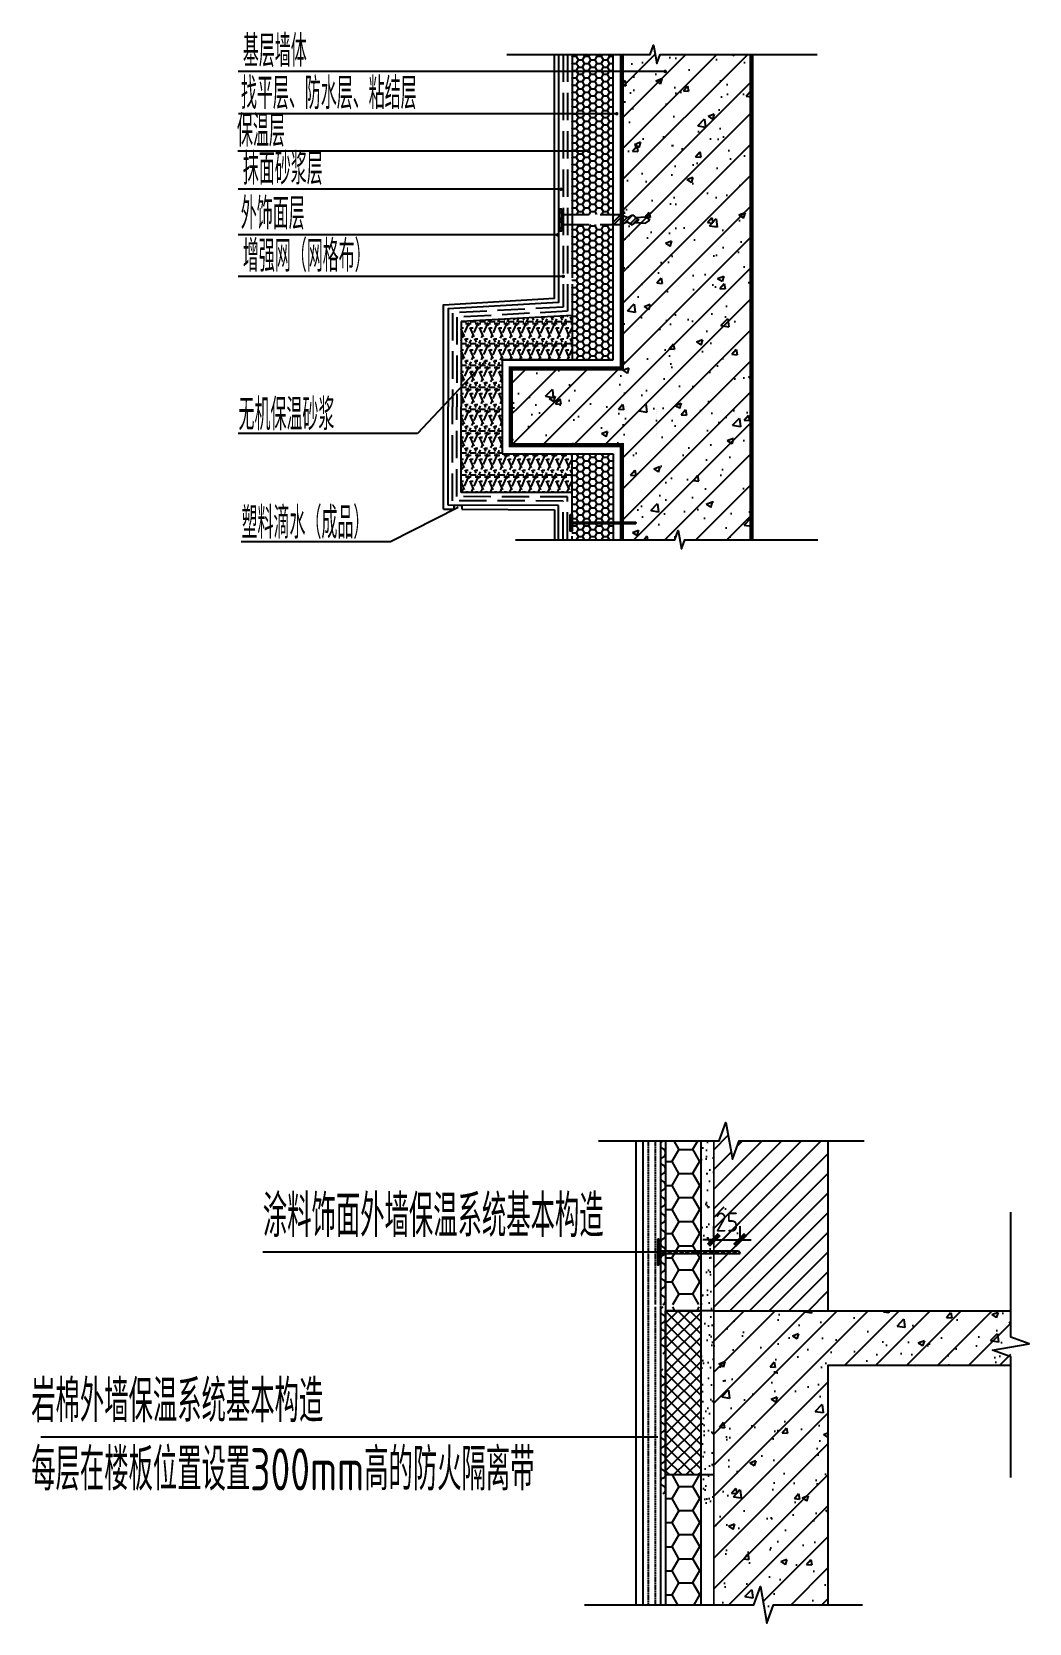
# Model space of a CAD drawing. Extents: x -518115 to 1124316, y -209821 to 1628073.
# Drawn here: x 823844 to 826120, y 926849 to 930483 of the extents above; entities that cross this region are included whole.
import ezdxf

# ---------------------------------------------------------------- set-up
doc = ezdxf.new("R2010")
doc.units = 0
doc.header["$LTSCALE"] = 1000
doc.header["$MEASUREMENT"] = 0
doc.linetypes.add('DASH', pattern=[0.35, 0.25, -0.1])
for name, color, linetype in [('DIM_LEAD', 3, 'Continuous'), ('DIM_SYMB', 3, 'Continuous'), ('PUB_DIM', 3, 'Continuous'), ('PUB_TEXT', 4, 'Continuous'), ('框面积', 6, 'Continuous')]:
    doc.layers.add(name, color=color, linetype=linetype)
doc.styles.get("Standard").update_dxf_attribs({"font": 'gbenor.shx', "bigfont": 'gbcbig.shx'})
doc.styles.add('STANDARD_T3', font='gbenor.shx', dxfattribs={"bigfont": 'gbcbig.shx'})
doc.dimstyles.new('STANDARD&&50', dxfattribs={"dimtxt": 175, "dimasz": 50, "dimexe": 125, "dimexo": 150, "dimgap": 75, "dimtad": 1, "dimdec": 0, "dimzin": 0, "dimdsep": 46, "dimtxsty": 'STANDARD_T3', "dimblk": 'ARCHTICK', "dimcen": 0.09, "dimadec": 0, "dimazin": 0, "dimtfac": 1, "dimtdec": 0, "dimtix": 1, "dimtmove": 2, "dimatfit": 3, "dimfxl": 1, "dimtolj": 1, "dimtzin": 0, "dimarcsym": 0})
pattern_1 = [(45, (-98051.67832521349, 22513.4538212613), (-141.4213562373095, 141.4213562373095), []), (49.99999999999999, (-98051.67832521349, 22513.4538212613), (573.8081460806028, -50.20170798607609), [60, -660]), (355, (-98051.67832521349, 22513.4538212613), (-111.0010668904, 601.7537069600095), [48, -528]), (100.4514, (-98003.86098121293, 22509.27034926123), (462.8075053712172, 551.5516336487628), [50.99215199999934, -560.9136895999893]), (46.18420000000002, (-98051.67832521349, 22673.4538212613), (853.7928389005156, -132.4152114632145), [89.99999999999886, -989.9999999999909]), (96.63559999999998, (-97980.52892921306, 22662.41917566105), (747.7301644389627, 779.2942967203534), [76.48823039999864, -841.3703999999892]), (351.1842, (-98051.67832521349, 22673.4538212613), (747.7295561069018, 779.2948807402597), [72, -792]), (21, (-97971.67832521349, 22633.4538212613), (477.5256416947693, -322.0951125322711), [60, -660]), (326.0000000000001, (-97971.67832521349, 22633.4538212613), (194.6522655372654, 580.1200360374824), [48, -528]), (71.4514, (-97931.88453881256, 22606.61253646098), (672.1781028651919, 258.0243973679619), [50.992152, -560.9136896]), (37.50000000000001, (-98051.67832521349, 22513.4538212613), (9.727884253832535, 266.3150830650492), [0, -521.5999999999999, 0, -536, 0, -530]), (7.499999999999999, (-98051.67832521349, 22513.4538212613), (210.4556299537189, 315.5293695058882), [0, -305.6, 0, -509.6, 0, -202]), (327.5, (-98230.07832521386, 22513.4538212613), (427.0579489379273, -18.04389738750384), [0, -200, 0, -624, 0, -828]), (317.5, (-98310.07832521386, 22513.4538212613), (466.548935473909, 80.08398586585412), [0, -260, 0, -414.4, 0, -588])]
pattern_2 = [(0, (-46394.29338393733, 32475.94571202702), (57.15000000000001, 32.99556), [38.09999999999999, -76.19999999999999]), (120, (-46394.29338393733, 32475.94571202702), (-57.14999317209367, 32.99557182628069), [38.09999999999937, -76.19999999999874]), (59.99999999999999, (-46394.29338393733, 32475.94571202702), (6.82790633632635e-06, 65.99113182628066), [-76.19999999999999, 38.09999999999999])]
pattern_3 = [(45, (-75653.05134763941, 12845.56513501238), (-42.42640687119285, 42.42640687119286), []), (45, (-75624.76707644016, 12845.56513501238), (-42.42640687119285, 42.42640687119286), [])]
pattern_4 = [(45, (-98051.67832521349, 22513.45382126176), (-141.4213562373095, 141.4213562373095), []), (49.99999999999999, (-98051.67832521349, 22513.45382126176), (573.8081460806028, -50.20170798607609), [60, -660]), (355, (-98051.67832521349, 22513.45382126176), (-111.0010668904, 601.7537069600095), [48, -528]), (100.4514, (-98003.86098121293, 22509.2703492617), (462.8075053712172, 551.5516336487628), [50.99215199999934, -560.9136895999893]), (46.18420000000002, (-98051.67832521349, 22673.45382126176), (853.7928389005156, -132.4152114632145), [89.99999999999886, -989.9999999999909]), (96.63559999999998, (-97980.52892921306, 22662.41917566152), (747.7301644389627, 779.2942967203534), [76.48823039999864, -841.3703999999892]), (351.1842, (-98051.67832521349, 22673.45382126176), (747.7295561069018, 779.2948807402597), [72, -792]), (21, (-97971.67832521349, 22633.45382126176), (477.5256416947693, -322.0951125322711), [60, -660]), (326.0000000000001, (-97971.67832521349, 22633.45382126176), (194.6522655372654, 580.1200360374824), [48, -528]), (71.4514, (-97931.88453881256, 22606.61253646144), (672.1781028651919, 258.0243973679619), [50.992152, -560.9136896]), (37.50000000000001, (-98051.67832521349, 22513.45382126176), (9.727884253832535, 266.3150830650492), [0, -521.5999999999999, 0, -536, 0, -530]), (7.499999999999999, (-98051.67832521349, 22513.45382126176), (210.4556299537189, 315.5293695058882), [0, -305.6, 0, -509.6, 0, -202]), (327.5, (-98230.07832521386, 22513.45382126176), (427.0579489379273, -18.04389738750384), [0, -200, 0, -624, 0, -828]), (317.5, (-98310.07832521386, 22513.45382126176), (466.548935473909, 80.08398586585412), [0, -260, 0, -414.4, 0, -588])]
pattern_5 = [(0, (-46394.29338393733, 32475.94571202749), (57.15000000000001, 32.99556), [38.09999999999999, -76.19999999999999]), (120, (-46394.29338393733, 32475.94571202749), (-57.14999317209367, 32.99557182628069), [38.09999999999937, -76.19999999999874]), (59.99999999999999, (-46394.29338393733, 32475.94571202749), (6.82790633632635e-06, 65.99113182628066), [-76.19999999999999, 38.09999999999999])]
pattern_6 = [(45, (-75653.05134763941, 12845.56513501261), (-42.42640687119285, 42.42640687119286), []), (45, (-75624.76707644016, 12845.56513501261), (-42.42640687119285, 42.42640687119286), [])]

# ---------------------------------------------------------------- blocks, each defined once
blk = doc.blocks.new('$LinePat$波浪线')
at = {"color": 0}
for centre, start, end in [((149.999993945703, -42.19181203369226), 201.6723546242308, 338.3274054509276), ((449.9994826165002, -161.4099213033114), 21.67235462423078, 158.3274054509276)]:
    blk.add_arc(centre, 161.4099213033101, start, end, dxfattribs=at)
blk = doc.blocks.new('_ArchTick')
at = {"color": 0, "linetype": 'ByBlock', "const_width": 0.4}
blk.add_lwpolyline([(-0.5, -0.5), (0.5, 0.5)], dxfattribs=at)
blk = doc.blocks.new('*D286')
at = {"layer": 'Defpoints', "color": 0, "transparency": 16777216}
for p in [(978803.1999864146, 1017931.32860522), (978563.1999864146, 1017806.926995883), (978803.1999864146, 1017806.926995883)]:
    blk.add_point(p, dxfattribs=at)
at = {"layer": 'PUB_DIM', "color": 0, "lineweight": -2, "transparency": 16777216}
for p, q in [((978563.1999864146, 1017931.32860522), (978463.1999864146, 1017931.32860522)), ((978563.1999864146, 1017956.926995883), (978563.1999864146, 1018056.32860522)), ((978563.1999864146, 1017931.32860522), (978803.1999864146, 1017931.32860522)), ((978803.1999864146, 1017956.926995883), (978803.1999864146, 1018056.32860522)), ((978803.1999864146, 1017931.32860522), (978903.1999864146, 1017931.32860522))]:
    blk.add_line(p, q, dxfattribs=at)
at = {"layer": 'PUB_DIM', "color": 0, "lineweight": -2, "transparency": 16777216, "xscale": 100, "yscale": 100, "zscale": 100}
blk.add_blockref('_ArchTick', (978563.1999864146, 1017931.32860522), dxfattribs=at)
at = {"layer": 'PUB_DIM', "color": 0, "lineweight": -2, "transparency": 16777216, "xscale": 100, "yscale": 100, "zscale": 100, "rotation": 180}
blk.add_blockref('_ArchTick', (978803.1999864146, 1017931.32860522), dxfattribs=at)
at = {"layer": 'PUB_DIM', "color": 0, "transparency": 16777216, "insert": (978683.1999864146, 1018093.82860522), "char_height": 175, "attachment_point": 5, "style": 'STANDARD_T3'}
blk.add_mtext('\\A1;25', dxfattribs=at)
blk = doc.blocks.new('A$C3B6D2034')
h = blk.add_hatch()
h.set_pattern_fill('钢筋混凝土', color=256, scale=80, style=0)
h.set_pattern_definition(pattern_1)
h.paths.add_polyline_path([(-1012.269908418879, 1131.441656748764), (-1012.269908418879, 781.4416567487642), (1185.041489318013, 781.4416567487642), (1185.041489318013, 4001.645861576311), (349.6588130984455, 4001.645861576311), (319.8552455361933, 3917.645861576311), (290.232312778011, 4085.645861576311), (259.6588130984455, 4001.645861576311), (0, 4001.645861576311), (0, 1131.441656748764)])
h = blk.add_hatch()
h.set_pattern_fill('钢筋混凝土', color=256, scale=80, style=0)
h.set_pattern_definition(pattern_4)
h.paths.add_polyline_path([(-1012.269908418879, 1131.441656748997), (-1012.269908418879, 781.441656748997), (1185.041489318013, 781.441656748997), (1185.041489318013, 4001.645861576544), (349.6588130984455, 4001.645861576544), (319.8552455361933, 3917.645861576544), (290.232312778011, 4085.645861576544), (259.6588130984455, 4001.645861576544), (0, 4001.645861576544), (0, 1131.441656748997)])
h = blk.add_hatch()
h.set_pattern_fill('HONEY', color=256, scale=24, style=0)
h.set_pattern_definition(pattern_2)
h.paths.add_polyline_path([(-80, 4001.645861576311), (-454.8329058717936, 4001.645861576311), (-454.8329058717936, 2540.275797576644), (-80, 2540.275797576644)])
h.paths.add_polyline_path([(-454.8329058717936, 1211.441656748764), (-80, 1211.441656748764), (-80, 2448.275797576644), (-454.8329058717936, 2448.275797576644)])
h = blk.add_hatch()
h.set_pattern_fill('HONEY', color=256, scale=24, style=0)
h.set_pattern_definition(pattern_5)
h.paths.add_polyline_path([(-80, 4001.645861576544), (-454.8329058717936, 4001.645861576544), (-454.8329058717936, 2540.275797576876), (-80, 2540.275797576876)])
h.paths.add_polyline_path([(-454.8329058717936, 1211.441656748997), (-80, 1211.441656748997), (-80, 2448.275797576876), (-454.8329058717936, 2448.275797576876)])
h = blk.add_hatch()
h.set_pattern_fill('ANSI32', color=256, scale=160, style=0)
h.set_pattern_definition(pattern_3)
h.paths.add_polyline_path([(-546.9981714952737, 2388.569231052883), (-546.9981714952737, 2587.839879812673), (-569.655120421201, 2587.839879812673), (-569.655120421201, 2388.569231052883)])
h = blk.add_hatch()
h.set_pattern_fill('ANSI32', color=256, scale=160, style=0)
h.set_pattern_definition(pattern_6)
h.paths.add_polyline_path([(-546.9981714952737, 2388.569231053116), (-546.9981714952737, 2587.839879812906), (-569.655120421201, 2587.839879812906), (-569.655120421201, 2388.569231053116)])
h = blk.add_hatch()
h.set_pattern_fill('ANSI32', color=256, scale=160, style=0)
h.set_pattern_definition(pattern_3)
h.paths.add_polyline_path([(48.59280705824494, 2471.560411585495), (95.28666218370199, 2444.355606693774), (153.7293614149094, 2489.030010179617), (98.71918606385589, 2536.141609012149), (50.90011886693537, 2510.967131296173), (-10.25950214453042, 2540.275797576644), (-73.45695610158145, 2540.275797576644), (-73.45695610158145, 2448.275797576644), (-5.883337074890733, 2448.275797576644)])
h = blk.add_hatch()
h.set_pattern_fill('ANSI32', color=256, scale=160, style=0)
h.set_pattern_definition(pattern_6)
h.paths.add_polyline_path([(48.59280705824494, 2471.560411585728), (95.28666218370199, 2444.355606694007), (153.7293614149094, 2489.030010179849), (98.71918606385589, 2536.141609012382), (50.90011886693537, 2510.967131296406), (-10.25950214453042, 2540.275797576876), (-73.45695610158145, 2540.275797576876), (-73.45695610158145, 2448.275797576876), (-5.883337074890733, 2448.275797576876)])
h = blk.add_hatch()
h.set_pattern_fill('隔热材料03', color=256, scale=400)
h.set_pattern_definition([(66.422, (-46328.09338393807, 32485.94571202702), (0.2781638844145617, 200.6387864418378), [34.4, -18.218, 90.8, -18.218, 34.4, -21.84]), (113.58, (-46380.47938393801, 32485.94571202702), (-87.28921122487712, 0.001933594007702544), [34.39999999999939, -18.2179999999997, 90.8919999999988, -18.2179999999997, 34.39999999999939, -21.8399999999997]), (0, (-46380.47938393801, 32485.94571202702), (0, 200), [52.372, -34.914]), (0, (-46336.83538393863, 32665.94571202702), (0, 200), [52.372, -34.914]), (90, (-46394.29338393733, 32517.59771202679), (-87.28799999999998, 5.344671970622383e-15), [16.696, -183.304]), (90, (-46350.64938393794, 32617.59771202679), (-87.28799999999998, 5.344671970622383e-15), [16.696, -183.304]), (90, (-46314.29338393733, 32517.59771202679), (-87.28799999999998, 5.344671970622383e-15), [16.696, -183.304]), (90, (-46270.64938393794, 32617.59771202679), (-87.28799999999998, 5.344671970622383e-15), [16.696, -183.304])])
h.paths.add_polyline_path([(320.4033296909183, 511.4416567487642), (320.4033296909183, 795.8004210637882), (320.4048399422318, 795.8004210637882), (320.4949850533158, 699.4762788908556), (320.430685967207, 511.4416567487642)])
h.paths.add_polyline_path([(-1467.102814290673, 0.3296284601092339), (-1092.269908418879, 0.3296284601092339), (-1092.269908418879, 1582.226302274503), (-1467.102814290673, 1562.553685038351)])
h.paths.add_polyline_path([(-575.3710355721414, 1609.355066896416), (-1092.269908418879, 1582.226302274503), (-1092.269908418879, 1211.441656748764), (-454.8329058717936, 1211.441656748764), (-454.8329058717936, 1615.681353759021)])
h.paths.add_polyline_path([(-1092.269908418879, 5.313047497533262), (-454.8329058717936, 5.313047497533262), (-454.8329058717936, 351.4416567487642), (-1092.269908418879, 351.4416567487642)])
h = blk.add_hatch()
h.set_pattern_fill('隔热材料03', color=256, scale=400)
h.set_pattern_definition([(66.422, (-46328.09338393807, 32485.94571202749), (0.2781638844145617, 200.6387864418378), [34.4, -18.218, 90.8, -18.218, 34.4, -21.84]), (113.58, (-46380.47938393801, 32485.94571202749), (-87.28921122487712, 0.001933594007702544), [34.39999999999939, -18.2179999999997, 90.8919999999988, -18.2179999999997, 34.39999999999939, -21.8399999999997]), (0, (-46380.47938393801, 32485.94571202749), (0, 200), [52.372, -34.914]), (0, (-46336.83538393863, 32665.94571202749), (0, 200), [52.372, -34.914]), (90, (-46394.29338393733, 32517.59771202726), (-87.28799999999998, 5.344671970622383e-15), [16.696, -183.304]), (90, (-46350.64938393794, 32617.59771202726), (-87.28799999999998, 5.344671970622383e-15), [16.696, -183.304]), (90, (-46314.29338393733, 32517.59771202726), (-87.28799999999998, 5.344671970622383e-15), [16.696, -183.304]), (90, (-46270.64938393794, 32617.59771202726), (-87.28799999999998, 5.344671970622383e-15), [16.696, -183.304])])
h.paths.add_polyline_path([(320.4033296909183, 511.441656748997), (320.4033296909183, 795.8004210640211), (320.4048399422318, 795.8004210640211), (320.4949850533158, 699.4762788910884), (320.430685967207, 511.441656748997)])
h.paths.add_polyline_path([(-1467.102814290673, 0.3296284603420645), (-1092.269908418879, 0.3296284603420645), (-1092.269908418879, 1582.226302274736), (-1467.102814290673, 1562.553685038583)])
h.paths.add_polyline_path([(-575.3710355721414, 1609.355066896649), (-1092.269908418879, 1582.226302274736), (-1092.269908418879, 1211.441656748997), (-454.8329058717936, 1211.441656748997), (-454.8329058717936, 1615.681353759253)])
h.paths.add_polyline_path([(-1092.269908418879, 5.313047497766092), (-454.8329058717936, 5.313047497766092), (-454.8329058717936, 351.441656748997), (-1092.269908418879, 351.441656748997)])
h = blk.add_hatch()
h.set_pattern_fill('钢筋混凝土', color=256, scale=80, style=0)
h.set_pattern_definition(pattern_1)
h.paths.add_polyline_path([(575.0937533397228, -431.4416567487642), (1185.041489318013, -431.4416567487642), (1185.041489318013, 781.4416567487642), (-1012.269908418879, 781.4416567487642), (-1012.269908418879, 431.4416567487642), (0, 431.4416567487642), (0, -431.4416567487642), (485.0937533397228, -431.4416567487642), (515.6672530174255, -347.4416567487642), (545.2901857756078, -515.4416567487642)])
h = blk.add_hatch()
h.set_pattern_fill('钢筋混凝土', color=256, scale=80, style=0)
h.set_pattern_definition(pattern_4)
h.paths.add_polyline_path([(575.0937533397228, -431.4416567485314), (1185.041489318013, -431.4416567485314), (1185.041489318013, 781.441656748997), (-1012.269908418879, 781.441656748997), (-1012.269908418879, 431.441656748997), (0, 431.441656748997), (0, -431.4416567485314), (485.0937533397228, -431.4416567485314), (515.6672530174255, -347.4416567485314), (545.2901857756078, -515.4416567485314)])
h = blk.add_hatch()
h.set_pattern_fill('HONEY', color=256, scale=24, style=0)
h.set_pattern_definition(pattern_2)
h.paths.add_polyline_path([(320.4033296909183, 461.5082857087255), (320.4033296909183, 745.8670500228181), (320.4048399422318, 745.8670500228181), (320.4949850533158, 649.5429078508168), (320.430685967207, 461.5082857087255)])
h.paths.add_polyline_path([(-454.8329058717936, -431.4416567487642), (-80, -431.4416567487642), (-80, 351.4416567487642), (-454.8329058717936, 351.4416567487642)])
h = blk.add_hatch()
h.set_pattern_fill('HONEY', color=256, scale=24, style=0)
h.set_pattern_definition(pattern_5)
h.paths.add_polyline_path([(320.4033296909183, 461.5082857089583), (320.4033296909183, 745.867050023051), (320.4048399422318, 745.867050023051), (320.4949850533158, 649.5429078510497), (320.430685967207, 461.5082857089583)])
h.paths.add_polyline_path([(-454.8329058717936, -431.4416567485314), (-80, -431.4416567485314), (-80, 351.441656748997), (-454.8329058717936, 351.441656748997)])
h = blk.add_hatch()
h.set_pattern_fill('ANSI32', color=256, scale=4, angle=-1.272221872585407e-14, style=0)
h.set_pattern_definition([(44.99999999999999, (-379366.7280879058, -235203.929635779), (-13.47038418160373, 13.47038418160373), []), (44.99999999999999, (-379357.7478279062, -235203.929635779), (-13.47038418160373, 13.47038418160373), [])])
h.paths.add_polyline_path([(128.2299502231181, -270.6675460897386), (-454.8329058717936, -270.6675460897386), (-454.8329058717936, -282.6675460897386), (128.2299502231181, -282.6675460897386)])
h = blk.add_hatch()
h.set_pattern_fill('ANSI32', color=256, scale=4, angle=-1.272221872585407e-14, style=0)
h.set_pattern_definition([(44.99999999999999, (-379366.7280879058, -235203.9296357788), (-13.47038418160373, 13.47038418160373), []), (44.99999999999999, (-379357.7478279062, -235203.9296357788), (-13.47038418160373, 13.47038418160373), [])])
h.paths.add_polyline_path([(128.2299502231181, -270.6675460895058), (-454.8329058717936, -270.6675460895058), (-454.8329058717936, -282.6675460895058), (128.2299502231181, -282.6675460895058)])
for p, q in [((-80, 1211.441656748764), (-80, 4001.645861576311)), ((-80, 1211.441656748997), (-80, 4001.645861576544)), ((-454.8329058717936, 1903.698875252157), (-454.8329058717936, 1211.441656748764)), ((-454.8329058717936, 1903.69887525239), (-454.8329058717936, 1211.441656748997)), ((-454.8329058717936, 1615.681353759021), (-1467.102814290673, 1562.553685038351)), ((-454.8329058717936, 1615.681353759253), (-1467.102814290673, 1562.553685038583)), ((-1467.102814290673, 1562.553685038351), (-1467.102814290673, 781.4416567487642)), ((-1467.102814290673, 1562.553685038583), (-1467.102814290673, 781.441656748997)), ((-1092.269908418879, 1211.441656748764), (-80, 1211.441656748764)), ((-1092.269908418879, 1211.441656748997), (-80, 1211.441656748997)), ((-1467.102814290673, 0.3296284601092339), (-1467.102814290673, 781.4416567487642)), ((-1467.102814290673, 0.3296284603420645), (-1467.102814290673, 781.441656748997)), ((-1092.269908418879, 781.4416567487642), (-1092.269908418879, 351.4416567487642)), ((-1092.269908418879, 781.441656748997), (-1092.269908418879, 351.441656748997)), ((-1092.269908418879, 351.4416567487642), (-80, 351.4416567487642)), ((-1092.269908418879, 351.441656748997), (-80, 351.441656748997)), ((-454.8329058717936, -340.815561754629), (-454.8329058717936, 351.4416567487642)), ((-454.8329058717936, -340.8155617543962), (-454.8329058717936, 351.441656748997)), ((-80, 351.4416567487642), (-80, -431.4416567487642)), ((-80, 351.441656748997), (-80, -431.4416567485314)), ((-454.8329058717936, 0.3296284601092339), (-1467.102814290673, 0.3296284601092339)), ((-454.8329058717936, 0.3296284603420645), (-1467.102814290673, 0.3296284603420645)), ((-577.4453274980187, -118.1580563513562), (-1587.102814290673, -114.581731014885)), ((-577.4453274980187, -118.1580563511234), (-1587.102814290673, -114.5817310146522)), ((-577.4453274980187, -431.4416567487642), (-577.4453274980187, -118.1580563513562)), ((-577.4453274980187, -431.4416567485314), (-577.4453274980187, -118.1580563511234)), ((-1627.102814290673, -152.0662730848417), (-1531.584385696799, -152.7838006233796)), ((-1627.102814290673, -152.0662730846088), (-1531.584385696799, -152.7838006231468)), ((-1462.222175875679, -153.3048445340246), (-614.8329058717936, -159.6703715398908)), ((-1462.222175875679, -153.3048445337918), (-614.8329058717936, -159.6703715396579)), ((-614.8329058717936, -159.6703715398908), (-614.8329058717936, -431.4416567487642)), ((-614.8329058717936, -159.6703715396579), (-614.8329058717936, -431.4416567485314)), ((-454.8329058717936, -270.6675460897386), (128.2299502231181, -270.6675460897386)), ((-454.8329058717936, -270.6675460895058), (128.2299502231181, -270.6675460895058)), ((-454.8329058717936, -282.6675460897386), (128.2299502231181, -282.6675460897386)), ((-454.8329058717936, -282.6675460895058), (128.2299502231181, -282.6675460895058)), ((128.2299502231181, -270.6675460897386), (128.2299502231181, -282.6675460897386)), ((128.2299502231181, -270.6675460895058), (128.2299502231181, -282.6675460895058))]:
    blk.add_line(p, q)
at = {"linetype": 'DASH'}
for p, q in [((-546.9981714952737, 2540.275797576644), (-73.65512042120099, 2540.275797576644)), ((-546.9981714952737, 2540.275797576876), (-73.65512042120099, 2540.275797576876)), ((-546.9981714952737, 2448.275797576644), (-73.65512042120099, 2448.275797576644)), ((-546.9981714952737, 2448.275797576876), (-73.65512042120099, 2448.275797576876))]:
    blk.add_line(p, q, dxfattribs=at)
for points in [[(-1627.102814290673, 781.4416567487642), (-1627.102814290673, 1714.94958658237), (-614.8329058717936, 1775.681353759021), (-614.8329058717936, 4001.645861576311)], [(-1627.102814290673, 781.441656748997), (-1627.102814290673, 1714.949586582603), (-614.8329058717936, 1775.681353759253), (-614.8329058717936, 4001.645861576544)], [(-577.4453274980187, 4001.645861576311), (-577.4453274980187, 1734.169038571417), (-1587.102814290673, 1677.465044513345), (-1587.102814290673, 781.4416567487642)], [(-577.4453274980187, 4001.645861576544), (-577.4453274980187, 1734.16903857165), (-1587.102814290673, 1677.465044513578), (-1587.102814290673, 781.441656748997)], [(-454.8329058717936, 4001.645861576311), (-454.8329058717936, 1961.805740145035)], [(-454.8329058717936, 4001.645861576544), (-454.8329058717936, 1961.805740145268)], [(-1092.269908418879, 1211.441656748764), (-1092.269908418879, 781.4416567487642)], [(-623.306709215045, 1211.441656748764), (-1092.269908418879, 1211.441656748764), (-1092.269908418879, 781.4416567487642)], [(-1092.269908418879, 1211.441656748997), (-1092.269908418879, 781.441656748997)], [(-623.306709215045, 1211.441656748997), (-1092.269908418879, 1211.441656748997), (-1092.269908418879, 781.441656748997)], [(-1627.102814290673, -152.0662730848417), (-1627.102814290673, 781.4416567487642)], [(-1627.102814290673, -152.0662730846088), (-1627.102814290673, 781.441656748997)], [(-1587.102814290673, -114.581731014885), (-1587.102814290673, 781.4416567487642)], [(-1587.102814290673, -114.5817310146522), (-1587.102814290673, 781.441656748997)], [(-470.8329058717936, -200.6675460897386), (-454.8329058717936, -200.6675460897386), (-454.8329058717936, -352.6675460897386), (-470.8329058717936, -352.6675460897386), (-470.8329058717936, -200.6675460897386)], [(-470.8329058717936, -200.6675460895058), (-454.8329058717936, -200.6675460895058), (-454.8329058717936, -352.6675460895058), (-470.8329058717936, -352.6675460895058), (-470.8329058717936, -200.6675460895058)], [(-454.8329058717936, -431.4416567487642), (-454.8329058717936, -398.9224266465753)], [(-454.8329058717936, -431.4416567485314), (-454.8329058717936, -398.9224266463425)]]:
    blk.add_lwpolyline(points)
for points in [[(-534.8329058717936, 4001.645861576311), (-534.8329058717936, 1694.286157860421), (-1547.102814290673, 1639.355506370775), (-1547.102814290673, 781.4416567487642)], [(-534.8329058717936, 4001.645861576544), (-534.8329058717936, 1694.286157860653), (-1547.102814290673, 1639.355506371008), (-1547.102814290673, 781.441656748997)], [(-494.8329058717936, 4001.645861576311), (-494.8329058717936, 1655.657029010355), (-1507.102814290673, 1600.726377521642), (-1507.102814290673, 781.4416567487642)], [(-494.8329058717936, 4001.645861576544), (-494.8329058717936, 1655.657029010588), (-1507.102814290673, 1600.726377521874), (-1507.102814290673, 781.441656748997)], [(-534.8329058717936, -431.4416567487642), (-534.8329058717936, -78.27517564129084), (-1547.102814290673, -76.47219287324697), (-1547.102814290673, 781.4416567487642)], [(-534.8329058717936, -431.4416567485314), (-534.8329058717936, -78.27517564105801), (-1547.102814290673, -76.47219287301414), (-1547.102814290673, 781.441656748997)], [(-494.8329058717936, -431.4416567487642), (-494.8329058717936, -39.64604679122567), (-1507.102814290673, -37.8430640231818), (-1507.102814290673, 781.4416567487642)], [(-494.8329058717936, -431.4416567485314), (-494.8329058717936, -39.64604679099284), (-1507.102814290673, -37.84306402294897), (-1507.102814290673, 781.441656748997)]]:
    blk.add_lwpolyline(points, dxfattribs=at)
for points, const_width in [([(0, 4001.645861576311), (0, 1131.441656748764), (-1012.269908418879, 1131.441656748764), (-1012.269908418879, 431.4416567487642), (0, 431.4416567487642), (0, -431.4416567487642)], 40), ([(0, 4001.645861576544), (0, 1131.441656748997), (-1012.269908418879, 1131.441656748997), (-1012.269908418879, 431.441656748997), (0, 431.441656748997), (0, -431.4416567485314)], 40), ([(1185.041489318013, 4001.645861576311), (1185.041489318013, 950.5570676932111)], 40), ([(1185.041489318013, 4001.645861576544), (1185.041489318013, 950.557067693444)], 40), ([(1185.041489318013, -431.4416567487642), (1185.041489318013, 950.5570676932111)], 40), ([(1185.041489318013, -431.4416567485314), (1185.041489318013, 950.557067693444)], 40), ([(-454.8329058717936, -268.6675460897386), (-454.8329058717936, -284.6675460897386)], 4), ([(-454.8329058717936, -268.6675460895058), (-454.8329058717936, -284.6675460895058)], 4)]:
    blk.add_lwpolyline(points, dxfattribs=dict(const_width=const_width))
at = {"layer": 'DIM_LEAD'}
for p, q in [((-587.217014009133, 3846.316507757641), (-3502.002381958067, 3846.316507757641)), ((-587.217014009133, 3846.316507757874), (-3502.002381958067, 3846.316507757874)), ((395.3239258974791, 3846.316507757641), (-587.217014009133, 3846.316507757641)), ((395.3239258974791, 3846.316507757874), (-587.217014009133, 3846.316507757874)), ((-46.66300135105848, 3459.616312320344), (-3501.245722047985, 3459.616312320344)), ((-46.66300135105848, 3459.616312320577), (-3501.245722047985, 3459.616312320577)), ((-303.7933839373291, 3117.425139064901), (-3506.141919247806, 3117.425139064901)), ((-303.7933839373291, 3117.425139065133), (-3506.141919247806, 3117.425139065133)), ((-587.217014009133, 2770.184575019404), (-3502.002381958067, 2770.184575019404)), ((-587.217014009133, 2770.184575019637), (-3502.002381958067, 2770.184575019637)), ((-554.5001216717064, 2770.184575019404), (-587.217014009133, 2770.184575019404)), ((-554.5001216717064, 2770.184575019637), (-587.217014009133, 2770.184575019637)), ((-587.217014009133, 2353.164522706531), (-3502.002381958067, 2353.164522706531)), ((-587.217014009133, 2353.164522706764), (-3502.002381958067, 2353.164522706764)), ((-534.8329058717936, 1974.332896155305), (-3502.002381958067, 1974.332896155305)), ((-534.8329058717936, 1974.332896155538), (-3502.002381958067, 1974.332896155538)), ((-1246.97210294567, 1196.399763790891), (-1864.325794123113, 537.7714764503762)), ((-1246.97210294567, 1196.399763791123), (-1864.325794123113, 537.771476450609)), ((-1864.325794123113, 537.7714764503762), (-3503.962298613042, 537.7714764503762)), ((-1864.325794123113, 537.771476450609), (-3503.962298613042, 537.771476450609)), ((-1494.635445423424, -137.9314440516755), (-2111.989136600867, -451.9115504142828)), ((-1494.635445423424, -137.9314440514427), (-2111.989136600867, -451.91155041405)), ((-2111.989136600867, -451.9115504142828), (-3476.364703655243, -451.9115504142828)), ((-2111.989136600867, -451.91155041405), (-3476.364703655243, -451.91155041405))]:
    blk.add_line(p, q, dxfattribs=at)
at = {"layer": 'DIM_LEAD', "const_width": 16}
for points in [[(403.3239258974791, 3846.316507757641, 1), (387.3239258974791, 3846.316507757641, 1)], [(403.3239258974791, 3846.316507757874, 1), (387.3239258974791, 3846.316507757874, 1)], [(-38.66300135105848, 3459.616312320344, 1), (-54.66300135105848, 3459.616312320344, 1)], [(-38.66300135105848, 3459.616312320577, 1), (-54.66300135105848, 3459.616312320577, 1)], [(-295.7933839373291, 3117.425139064901, 1), (-311.7933839373291, 3117.425139064901, 1)], [(-295.7933839373291, 3117.425139065133, 1), (-311.7933839373291, 3117.425139065133, 1)], [(-546.5001216717064, 2770.184575019404, 1), (-562.5001216717064, 2770.184575019404, 1)], [(-546.5001216717064, 2770.184575019637, 1), (-562.5001216717064, 2770.184575019637, 1)], [(-579.217014009133, 2353.164522706531, 1), (-595.217014009133, 2353.164522706531, 1)], [(-579.217014009133, 2353.164522706764, 1), (-595.217014009133, 2353.164522706764, 1)], [(-526.8329058717936, 1974.332896155305, 1), (-542.8329058717936, 1974.332896155305, 1)], [(-526.8329058717936, 1974.332896155538, 1), (-542.8329058717936, 1974.332896155538, 1)]]:
    blk.add_lwpolyline(points, format="xyb", close=True, dxfattribs=at)
at = {"layer": 'PUB_DIM'}
for p, q in [((-546.9981714952737, 2587.839879812673), (-569.655120421201, 2587.839879812673)), ((-569.655120421201, 2587.839879812673), (-569.655120421201, 2388.569231052883)), ((-546.9981714952737, 2587.839879812906), (-569.655120421201, 2587.839879812906)), ((-569.655120421201, 2587.839879812906), (-569.655120421201, 2388.569231053116)), ((-546.9981714952737, 2587.839879812673), (-546.9981714952737, 2388.569231052883)), ((-546.9981714952737, 2587.839879812906), (-546.9981714952737, 2388.569231053116)), ((-78.82747564651072, 2540.275797576644), (-10.25950214453042, 2540.275797576644)), ((-78.82747564651072, 2540.275797576876), (-10.25950214453042, 2540.275797576876)), ((-10.25950214453042, 2540.275797576644), (50.90011886693537, 2510.967131296173)), ((-10.25950214453042, 2540.275797576876), (50.90011886693537, 2510.967131296406)), ((-5.883337074890733, 2448.275797576644), (48.59280705824494, 2471.560411585495)), ((-5.883337074890733, 2448.275797576644), (48.59280705824494, 2471.560411585495)), ((-5.883337074890733, 2448.275797576876), (48.59280705824494, 2471.560411585728)), ((-5.883337074890733, 2448.275797576876), (48.59280705824494, 2471.560411585728)), ((48.59280705824494, 2471.560411585495), (95.28666218370199, 2444.355606693774)), ((48.59280705824494, 2471.560411585495), (95.28666218370199, 2444.355606693774)), ((48.59280705824494, 2471.560411585728), (95.28666218370199, 2444.355606694007)), ((48.59280705824494, 2471.560411585728), (95.28666218370199, 2444.355606694007)), ((50.90011886693537, 2510.967131296173), (98.71918606385589, 2536.141609012149)), ((50.90011886693537, 2510.967131296406), (98.71918606385589, 2536.141609012382)), ((95.28666218370199, 2444.355606693774), (153.7293614149094, 2489.030010179617)), ((95.28666218370199, 2444.355606693774), (153.7293614149094, 2489.030010179617)), ((95.28666218370199, 2444.355606694007), (153.7293614149094, 2489.030010179849)), ((95.28666218370199, 2444.355606694007), (153.7293614149094, 2489.030010179849)), ((98.71918606385589, 2536.141609012149), (153.7293614149094, 2489.030010179617)), ((98.71918606385589, 2536.141609012382), (153.7293614149094, 2489.030010179849)), ((127.2292513754219, 2511.725130586885), (215.9123234134167, 2518.158810870722)), ((127.2292513754219, 2511.725130587118), (215.9123234134167, 2518.158810870955)), ((215.9123234134167, 2518.158810870722), (254.4938118588179, 2489.030010179617)), ((215.9123234134167, 2518.158810870955), (254.4938118588179, 2489.030010179849)), ((215.9123234134167, 2459.901209489442), (254.4938118588179, 2489.030010179617)), ((215.9123234134167, 2459.901209489675), (254.4938118588179, 2489.030010179849)), ((-546.9981714952737, 2388.569231052883), (-569.655120421201, 2388.569231052883)), ((-546.9981714952737, 2388.569231053116), (-569.655120421201, 2388.569231053116)), ((-73.65512042120099, 2448.275797576644), (-5.883337074890733, 2448.275797576644)), ((-73.65512042120099, 2448.275797576876), (-5.883337074890733, 2448.275797576876)), ((124.7619408648461, 2466.886915309355), (215.9123234134167, 2459.901209489442)), ((124.7619408648461, 2466.886915309587), (215.9123234134167, 2459.901209489675))]:
    blk.add_line(p, q, dxfattribs=at)
for points in [[(-1049.774472752586, 4001.645861576311), (259.6588130984455, 4001.645861576311), (290.232312778011, 4085.645861576311), (319.8552455361933, 3917.645861576311), (349.6588130984455, 4001.645861576311), (1784.087108599022, 4001.645861576311)], [(-1049.774472752586, 4001.645861576544), (259.6588130984455, 4001.645861576544), (290.232312778011, 4085.645861576544), (319.8552455361933, 3917.645861576544), (349.6588130984455, 4001.645861576544), (1784.087108599022, 4001.645861576544)], [(-970.3873040676117, -431.4416567487642), (485.0937533397228, -431.4416567487642), (515.6672530174255, -347.4416567487642), (545.2901857756078, -515.4416567487642), (575.0937533397228, -431.4416567487642), (1790.620125493035, -431.4416567487642)], [(-970.3873040676117, -431.4416567485314), (485.0937533397228, -431.4416567485314), (515.6672530174255, -347.4416567485314), (545.2901857756078, -515.4416567485314), (575.0937533397228, -431.4416567485314), (1790.620125493035, -431.4416567485314)]]:
    blk.add_lwpolyline(points, dxfattribs=at)
at = {"layer": '框面积', "ltscale": 0.8}
for points in [[(-1531.584385696799, -152.7838006233796), (-1531.449767736718, -114.7788606388494), (-1461.934621134773, -115.0250914478675), (-1462.222175875679, -153.3048445340246)], [(-1531.584385696799, -152.7838006231468), (-1531.449767736718, -114.7788606386166), (-1461.934621134773, -115.0250914476346), (-1462.222175875679, -153.3048445337918)]]:
    blk.add_lwpolyline(points, dxfattribs=at)
at = {"layer": 'PUB_TEXT', "width": 0.7}
for s, p in [('基层墙体', (-3460.002381958067, 3888.316507757641)), ('基层墙体', (-3460.002381958067, 3888.316507757874)), ('找平层、防水层、粘结层', (-3477.530340865254, 3501.616312320344)), ('找平层、防水层、粘结层', (-3477.530340865254, 3501.616312320577)), ('保温层', (-3514.007860871032, 3159.425139064901)), ('保温层', (-3514.007860871032, 3159.425139065133)), ('抹面砂浆层', (-3460.002381958067, 2812.184575019404)), ('抹面砂浆层', (-3460.002381958067, 2812.184575019637)), ('外饰面层', (-3478.683179384097, 2403.564522706904)), ('外饰面层', (-3478.683179384097, 2403.564522707136)), ('增强网（网格布）', (-3460.002381958067, 2016.332896155305)), ('增强网（网格布）', (-3460.002381958067, 2016.332896155538)), ('无机保温砂浆', (-3499.603525802493, 567.9565271129832)), ('无机保温砂浆', (-3499.603525802493, 567.956527113216)), ('塑料滴水（成品）', (-3472.005930842832, -421.7264997535385)), ('塑料滴水（成品）', (-3472.005930842832, -421.7264997533057))]:
    blk.add_text(s, height=289.3617021276602, dxfattribs=at).set_placement(p)
blk = doc.blocks.new('A$C53242097')
h = blk.add_hatch()
h.set_pattern_fill('ANSI31', color=256, scale=80, style=0)
h.set_pattern_definition([(45, (-1033831.581975754, -527985.6194081141), (-89.80256121069154, 89.80256121069154), [])])
h.paths.add_polyline_path([(1481.899822549894, 2640.507909389678), (440, 2640.507909389678), (440, 2092.805199189577), (1481.899822549894, 2092.805199189577)])
h.paths.add_polyline_path([(1481.899822549894, 3646.494879096746), (670.106530636549, 3646.494879096746), (610.4993955101818, 3478.494879096979), (551.2535299938172, 3814.49487909663), (490.106530636549, 3646.49487909663), (440, 3646.49487909663), (440, 2640.507909389678), (1481.899822549894, 2640.507909389678)])
h = blk.add_hatch()
h.set_pattern_fill('HONEY', color=256, scale=80, style=0)
h.set_pattern_definition([(0, (-757888.3704676535, -467714.789417129), (190.5, 109.9852), [127, -254]), (120, (-757888.3704676535, -467714.789417129), (-190.4999772403122, 109.9852394209356), [126.9999999999981, -253.9999999999961]), (59.99999999999999, (-757888.3704676535, -467714.789417129), (2.27596877877545e-05, 219.9704394209355), [-254, 127])])
h.paths.add_polyline_path([(0, 2151.734762249514), (320, 2151.734762249514), (320, 3646.494879096746), (0, 3646.494879096746)])
h.paths.add_polyline_path([(320, 592.8051991895773), (0, 592.8051991895773), (0, -592.8051991895773), (320, -592.8051991895773)])
h.paths.add_polyline_path([(1.164153218269348e-10, 2092.805199189577), (319.9999999997672, 2092.805199189577), (320, 2127.734762250446), (0, 2127.734762249514)])
h = blk.add_hatch()
h.set_pattern_fill('粉刷', color=256, scale=40, style=0)
h.set_pattern_definition([(37.50000000000001, (-758008.3704676535, -467714.789417129), (-5.039468648768652, 154.1459015210527), [0, -121.6, 0, -136, 0, -130]), (7.499999999999999, (-758008.3704676535, -467714.789417129), (141.5821364214182, 225.7716852183792), [0, -65.6, 0, -109.6, 0, -42]), (327.5, (-758106.7704676539, -467714.789417129), (249.1313489401196, 0.4527242829571598), [0, -40, 0, -144, 0, -188]), (317.5, (-758106.7704676539, -467714.789417129), (240.4901283657834, 70.21404519473992), [0, -20, 0, -94.39999999999999, 0, -108])])
h.paths.add_polyline_path([(440, 3646.494879096746), (320, 3646.494879096746), (320, 281.0407444853336), (440, 281.0407444853336)])
h = blk.add_hatch()
h.set_pattern_fill('钢筋混凝土', color=256, scale=80, style=0)
h.set_pattern_definition([(45, (-758136.3704676535, -467714.789417129), (-141.4213562373095, 141.4213562373095), []), (49.99999999999999, (-758136.3704676535, -467714.789417129), (573.8081460806028, -50.20170798607609), [60, -660]), (355, (-758136.3704676535, -467714.789417129), (-111.0010668904, 601.7537069600095), [48, -528]), (100.4514, (-758088.5531236529, -467718.9728891291), (462.8075053712172, 551.5516336487628), [50.99215199999908, -560.9136895999852]), (46.18420000000002, (-758136.3704676535, -467554.789417129), (853.7928389005156, -132.4152114632145), [89.99999999999882, -989.9999999999906]), (96.63559999999998, (-758065.2210716531, -467565.8240627293), (747.7301644389627, 779.2942967203534), [76.48823039999822, -841.3703999999858]), (351.1842, (-758136.3704676535, -467554.789417129), (747.7295561069018, 779.2948807402597), [72, -792]), (21, (-758056.3704676535, -467594.789417129), (477.5256416947693, -322.0951125322711), [60, -660]), (326.0000000000001, (-758056.3704676535, -467594.789417129), (194.6522655372654, 580.1200360374824), [48, -528]), (71.4514, (-758016.5766812526, -467621.6307019293), (672.1781028651919, 258.0243973679619), [50.992152, -560.9136896]), (37.50000000000001, (-758136.3704676535, -467714.789417129), (9.727884253832535, 266.3150830650492), [0, -521.5999999999999, 0, -536, 0, -530]), (7.499999999999999, (-758136.3704676535, -467714.789417129), (210.4556299537189, 315.5293695058882), [0, -305.6, 0, -509.6, 0, -202]), (327.5, (-758314.7704676539, -467714.789417129), (427.0579489379273, -18.04389738750384), [0, -200, 0, -624, 0, -828]), (317.5, (-758394.7704676539, -467714.789417129), (466.548935473909, 80.08398586585412), [0, -260, 0, -414.4, 0, -588])])
h.paths.add_polyline_path([(440, 2741.235187517479), (680, 2741.235187517479), (680, 3041.121924591251), (440, 3041.121924591251)])
h.paths.add_polyline_path([(1481.899822548032, -587.0034155612811), (1481.899822550011, 1592.805199189461), (3151.177395113162, 1592.805199189577), (3151.177395113162, 2092.805199189577), (440, 2092.805199189577), (440, -592.8051991900429), (804.5452828742564, -592.8051991891116), (865.6922822305933, -424.8051991895773), (924.9381477506831, -760.8051991895773), (984.5452828742564, -598.6069828178734)])
h = blk.add_hatch()
h.set_pattern_fill('ANSI32', color=256, scale=8, style=0)
h.set_pattern_definition([(45, (-758008.3704676535, -467225.6906011989), (-26.94076836320746, 26.94076836320746), []), (45, (-757990.4099476524, -467225.6906011989), (-26.94076836320746, 26.94076836320746), [])])
h.paths.add_polyline_path([(-72, 2508.833578180522), (-64.58010358549654, 2508.833578180522), (-64.58010358549654, 2748.833578180522), (-72, 2748.833578180522)], flags=16)
h.paths.add_polyline_path([(680, 2616.833578180522), (664.909909421578, 2640.833578180522), (-64.58010358549654, 2640.833578180522), (-64.58010358549654, 2616.833578180522)])
h = blk.add_hatch()
h.set_pattern_fill('ANSI37', color=1, scale=50, style=0)
h.set_pattern_definition([(45, (-1033831.581975754, -527985.6194081141), (-56.12660075668221, 56.12660075668221), []), (135, (-1033831.581975754, -527985.6194081141), (-56.12660075668221, -56.1266007566822), [])])
h.paths.add_polyline_path([(319.9999999998836, 592.8051991895773), (320, 2092.805199189694), (0, 2092.805199189577), (1.164153218269348e-10, 592.8051991895773)])
for p, q in [((-64.58010358549654, 2640.833578180522), (664.909909421578, 2640.833578180522)), ((-64.58010358549654, 2616.833578180522), (680, 2616.833578180522)), ((664.909909421578, 2640.833578180522), (680, 2616.833578180522)), ((440, 2092.805199189577), (0, 2092.805199189577)), ((440, 2092.805199189577), (3151.177395113162, 2092.805199189577)), ((440, 592.8051991895773), (0, 592.8051991895773))]:
    blk.add_line(p, q)
for points in [[(-271.3279986828566, 3646.494879096746), (-271.3279986828566, -592.8051991895773)], [(-207.3279986828566, 3646.494879096746), (-207.3279986828566, -592.8051991895773)], [(-47.32799868285656, 3646.494879096746), (-47.32799868285656, 2151.734762249514)], [(0, 3646.494879096746), (0, -592.8051991895773)], [(320, 3646.494879096746), (320, -592.8051991895773)], [(1481.899822549894, 3646.494879096746), (1481.899822549894, 2092.805199189577)], [(-72, 2748.833578180522), (-64.58010358549654, 2748.833578180522), (-64.58010358549654, 2508.833578180522), (-72, 2508.833578180522), (-72, 2748.833578180522)], [(-47.32799868285656, 2127.734762249514), (-47.32799868285656, -592.8051991895773)], [(3151.177395113162, 1592.805199189577), (1481.899822549894, 1592.805199189577), (1481.899822549894, -592.8051991895773)]]:
    blk.add_lwpolyline(points)
at = {"linetype": 'DASH', "ltscale": 0.05}
for points in [[(-159.3279986828566, 3646.494879096746), (-159.3279986828566, -592.8051991895773)], [(-95.32799868285656, 3646.494879096746), (-95.32799868285656, 2151.734762249514)], [(-47.32799868285656, 3646.494879096746), (-47.32799868285656, -592.8051991895773)], [(-95.32799868285656, 2127.734762249514), (-95.32799868285656, -592.8051991895773)]]:
    blk.add_lwpolyline(points, dxfattribs=at)
at = {"const_width": 16}
blk.add_lwpolyline([(440, 3646.494879096746), (440, -592.8051991895773)], dxfattribs=at)
at = {"color": 1}
blk.add_lwpolyline([(0, 2092.805199189577), (320, 2092.805199189577), (320, 592.8051991895773), (0, 592.8051991895773)], close=True, dxfattribs=at)
at = {"layer": 'DIM_LEAD'}
for p, q in [((-2822.522100912873, 2628.882126094773), (-3677.299924292136, 2628.882126094773)), ((-71.6917924284935, 2628.882126094773), (-2822.522100912873, 2628.882126094773)), ((-71.6917924284935, 937.6323378272355), (-5704.325494991732, 937.6323378272355))]:
    blk.add_line(p, q, dxfattribs=at)
at = {"layer": 'DIM_LEAD', "const_width": 16}
blk.add_lwpolyline([(-63.6917924284935, 2628.882126094773, 1), (-79.6917924284935, 2628.882126094773, 1)], format="xyb", close=True, dxfattribs=at)
at = {"layer": 'DIM_SYMB'}
for points in [[(-611.3272787351161, 3646.494879096746), (490.106530636549, 3646.494879096746), (551.2535299938172, 3814.494879096746), (610.4993955101818, 3478.494879096746), (670.106530636549, 3646.494879096746), (1813.658351115882, 3646.494879096746)], [(3151.177395113045, 569.8678740086034), (3151.177395113045, 1671.301683380269), (2983.177395113045, 1732.448682737537), (3319.177395113045, 1791.694548253901), (3151.177395113045, 1851.301683380269), (3151.177395113045, 2994.853503859602)], [(-740.9384796284139, -592.8051991895773), (804.5452828742564, -592.8051991895773), (865.6922822315246, -424.8051991895773), (924.9381477497518, -760.8051991895773), (984.5452828742564, -592.8051991895773), (1797.114491706714, -592.8051991895773)]]:
    blk.add_lwpolyline(points, dxfattribs=at)
at = {"yscale": 0.2357543779653497, "zscale": 0.2357543779641376, "rotation": 270}
for p, xscale in [((0, 3646.494879096746), 0.2491269034653669), ((0, 3497.018867412582), 0.2491269034653669), ((0, 3347.542855727486), 0.2491269034653669), ((0, 3198.066844042391), 0.2491269034653669), ((0, 3048.590832358226), 0.2491269034653669), ((0, 2899.114820674062), 0.2491269034653669), ((0, 2749.638808988966), 0.2491269034653669), ((0, 2600.16279730387), 0.2491269034653669), ((0, 2450.686785619706), 0.2491269034653669), ((0, 2301.21077393461), 0.2491269034653669), ((0, 2127.734762249514), 0.2367558498372091), ((0, 1985.681376268156), 0.2367558498372091), ((0, 1843.627990285866), 0.2367558498372091), ((0, 1559.521218322217), 0.2367558498372091), ((0, 1417.467832339928), 0.2367558498372091), ((0, 1275.414446358569), 0.2367558498372091), ((0, 1133.361060376279), 0.2367558498372091), ((0.0002961643040180206, 991.3076743884012), 0.2367558498372091), ((0.0002961643040180206, 849.2542884061113), 0.2367558498372091), ((0, 707.2009024303406), 0.2367558498372091), ((0, 565.1475164489821), 0.2367558498372091)]:
    blk.add_blockref('$LinePat$波浪线', p, dxfattribs=dict(at, xscale=xscale))
at = {"layer": 'PUB_TEXT', "width": 0.8}
for s, p in [('涂料饰面外墙保温系统基本构造', (-3677.299924292136, 2766.414040988078)), ('岩棉外墙保温系统基本构造', (-5792.290537875611, 1075.16425272054)), ('每层在楼板位置设置300mm高的防火隔离带', (-5792.290537875611, 451.4540146279614))]:
    blk.add_text(s, height=385.8156028368794, dxfattribs=at).set_placement(p)
at = {"layer": 'PUB_DIM'}
dim = blk.add_aligned_dim(p1=(440, 2616.833578180522), p2=(680, 2616.833578180522), distance=124.40160933695688, text='25', dimstyle='STANDARD&&50', override={"dimasz": 100}, dxfattribs=at)
dim.commit()
dim.dimension.update_dxf_attribs({"geometry": '*D286', "text_midpoint": (560, 2903.735187517479), "insert": (-978123.1999864146, -1015190.093417703)})

msp = doc.modelspace()

# ---------------------------------------------------------------- block references
at = {"xscale": 0.25, "yscale": 0.25, "zscale": 0.25}
for name, p in [('A$C3B6D2034', (825190.7142209121, 929430.9850114187)), ('A$C53242097', (825290.6590191235, 927038.8514107115))]:
    msp.add_blockref(name, p, dxfattribs=at)

doc.saveas('drawing.dxf')
